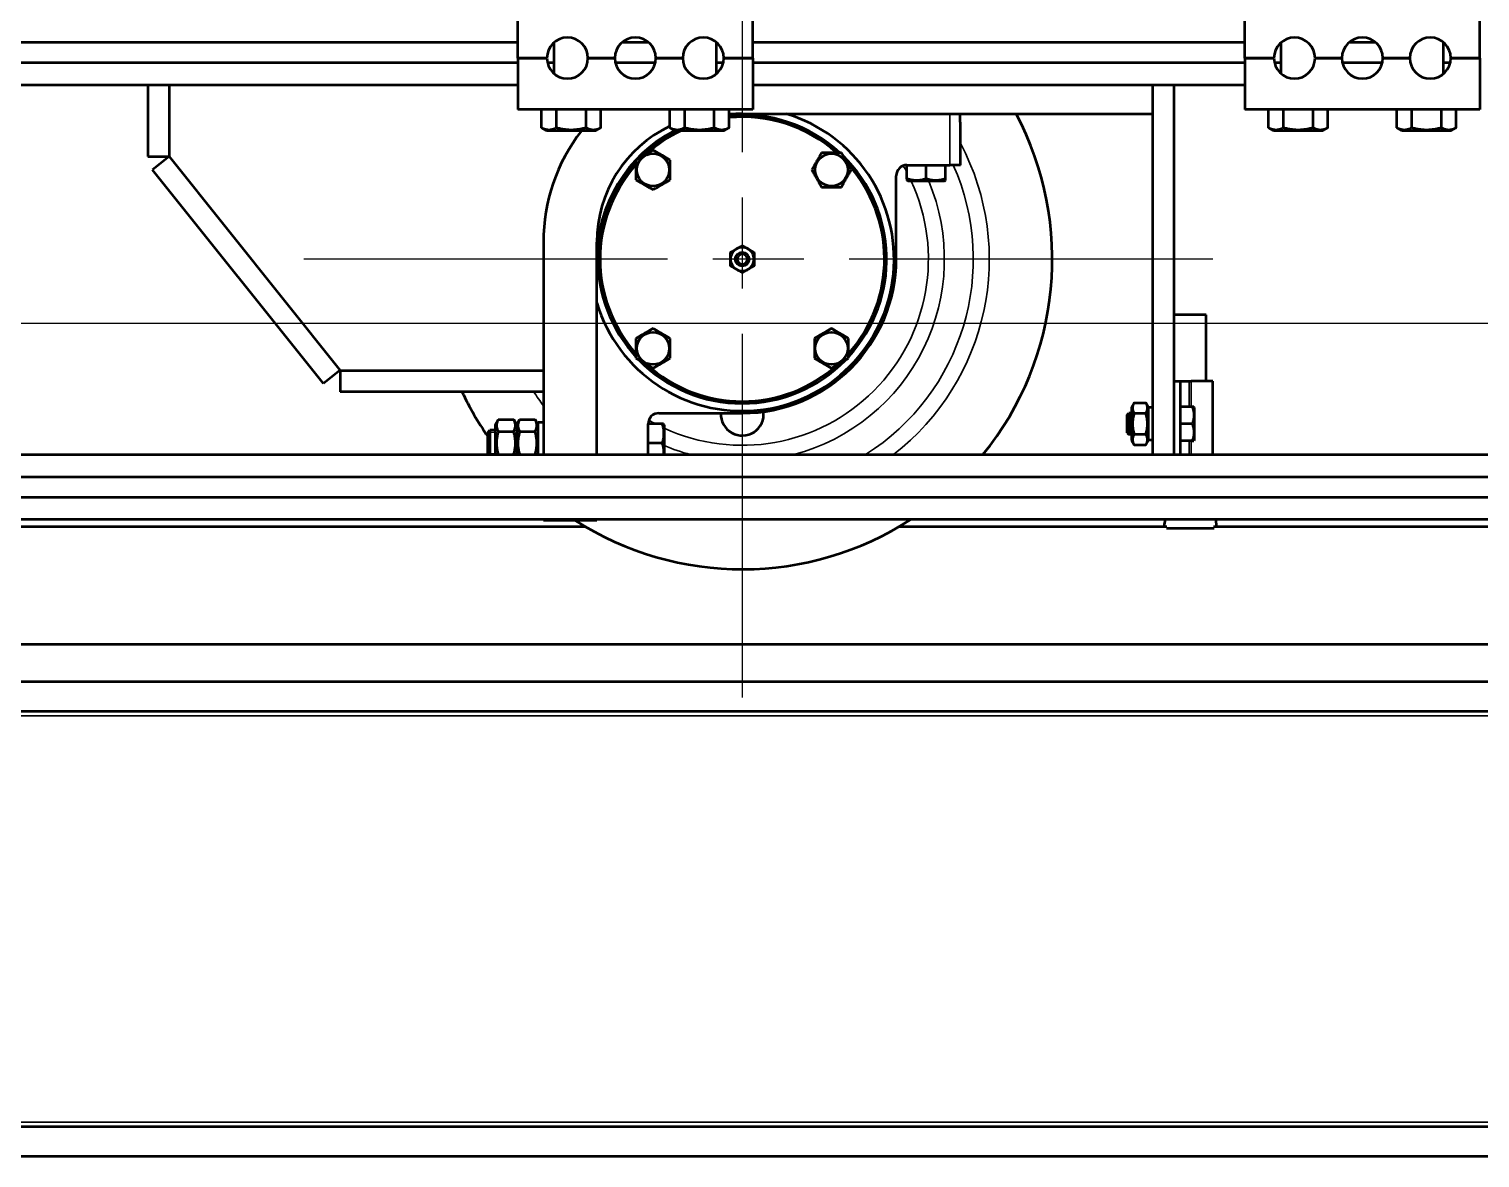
# Model space of a CAD drawing. Header units: millimetres. Extents: x 0 to 25230, y 0 to 17820.
# Drawn here: x 10260 to 10938, y 13495 to 14023 of the extents above; entities that cross this region are included whole.
import ezdxf

# ---------------------------------------------------------------- set-up
doc = ezdxf.new("R2010")
doc.units = ezdxf.units.MM
doc.header["$LTSCALE"] = 30
doc.linetypes.add('CHAIN', pattern=[0.7087, 0.4724, -0.0591, 0.1181, -0.0591])
for name, color, linetype, lineweight in [('Видимые тонкие (ГОСТ)', 7, 'Continuous', 35), ('Видимый контур (ГОСТ)', 7, 'Continuous', 50), ('Граница выносного элемента (ГОСТ)', 7, 'Continuous', 25), ('Линия резьбы (ГОСТ)', 7, 'Continuous', 25), ('Маркер центра (ГОСТ)', 7, 'Continuous', 25)]:
    doc.layers.add(name, color=color, linetype=linetype, lineweight=lineweight)

# ---------------------------------------------------------------- blocks, each defined once
blk = doc.blocks.new('2dDetail7')
at = {"layer": 'Граница выносного элемента (ГОСТ)', "flags": 128}
blk.add_lwpolyline([(318.84, 442.347), (540.333, 442.347), (540.333, 462.83), (318.84, 462.83), (318.84, 442.347)], dxfattribs=at)

msp = doc.modelspace()

# ---------------------------------------------------------------- linework, layer by layer
at = {"layer": 'Видимые тонкие (ГОСТ)'}
for p, q in [((10690.0679, 13982.9985), (10690.0679, 13958.9985)), ((10802.0679, 13845.9985), (10802.0679, 13857.9985)), ((10803.0679, 13845.9985), (10803.0679, 13857.9985)), ((10802.0679, 13823.6183), (10802.0679, 13829.9985)), ((10803.0679, 13823.6183), (10803.0679, 13829.9985)), ((10113.0679, 13701.4985), (17251.6561, 13701.4985)), ((10056.7113, 13511.4985), (16590.7833, 13511.4985))]:
    msp.add_line(p, q, dxfattribs=at)
for radius in [2.3067, 2.1308]:
    msp.add_circle((10593.0679, 13914.9985), radius, dxfattribs=at)
for radius, start, end in [(115.5229, 307.7196595, 28.0007079), (108.0423, 302.2442538, 24.0320596), (87.0396, 27.7909784, 30.132489), (87.0396, 245.2064957, 24.7935043), (94.5202, 284.80984, 22.7158249), (115.5229, 212.4586032, 216.3863486), (87.0396, 239.867511, 242.2090216), (94.5202, 247.2841751, 255.19016)]:
    msp.add_arc((10593.0679, 13914.9985), radius, start, end, dxfattribs=at)
at = {"layer": 'Видимый контур (ГОСТ)'}
for p, q in [((10488.0679, 14008.9985), (10488.0679, 14032.9985)), ((10598.0679, 14008.9985), (10598.0679, 14032.9985)), ((10828.0679, 14008.9985), (10828.0679, 14032.9985)), ((10938.0679, 14008.9985), (10938.0679, 14032.9985)), ((10488.0679, 14016.2437), (9524.5679, 14016.2437)), ((10505.0679, 14016.2437), (10505.0197, 14016.2437)), ((10505.0679, 14001.7117), (10505.0679, 14016.2853)), ((10549.3661, 14016.2437), (10536.7697, 14016.2437)), ((10581.0679, 14001.7117), (10581.0679, 14016.2853)), ((10581.1161, 14016.2437), (10581.0679, 14016.2437)), ((10828.0679, 14016.2437), (10598.0679, 14016.2437)), ((10845.0679, 14016.2437), (10845.0197, 14016.2437)), ((10845.0679, 14001.7117), (10845.0679, 14016.2853)), ((10889.3661, 14016.2437), (10876.7697, 14016.2437)), ((10921.0679, 14001.7117), (10921.0679, 14016.2853)), ((10921.1161, 14016.2437), (10921.0679, 14016.2437)), ((10488.0679, 14006.7137), (9524.5679, 14006.7137)), ((10501.7179, 14008.9985), (10488.0679, 14008.9985)), ((10488.0679, 14008.9985), (10488.0679, 13984.9985)), ((10488.0679, 14008.9985), (10501.7179, 14008.9985)), ((10505.0679, 14006.7137), (10501.9937, 14006.7137)), ((10533.4679, 14008.9985), (10520.9179, 14008.9985)), ((10520.9179, 14008.9985), (10533.4679, 14008.9985)), ((10552.392, 14006.7137), (10533.7437, 14006.7137)), ((10565.2179, 14008.9985), (10552.6679, 14008.9985)), ((10552.6679, 14008.9985), (10565.2179, 14008.9985)), ((10584.142, 14006.7137), (10581.0679, 14006.7137)), ((10598.0679, 14008.9985), (10584.4179, 14008.9985)), ((10584.4179, 14008.9985), (10598.0679, 14008.9985)), ((10598.0679, 14008.9985), (10598.0679, 13984.9985)), ((10828.0679, 14006.7137), (10598.0679, 14006.7137)), ((10841.7179, 14008.9985), (10828.0679, 14008.9985)), ((10828.0679, 14008.9985), (10828.0679, 13984.9985)), ((10828.0679, 14008.9985), (10841.7179, 14008.9985)), ((10845.0679, 14006.7137), (10841.9937, 14006.7137)), ((10873.4679, 14008.9985), (10860.9179, 14008.9985)), ((10860.9179, 14008.9985), (10873.4679, 14008.9985)), ((10892.392, 14006.7137), (10873.7437, 14006.7137)), ((10905.2179, 14008.9985), (10892.6679, 14008.9985)), ((10892.6679, 14008.9985), (10905.2179, 14008.9985)), ((10924.142, 14006.7137), (10921.0679, 14006.7137)), ((10938.0679, 14008.9985), (10924.4179, 14008.9985)), ((10924.4179, 14008.9985), (10938.0679, 14008.9985)), ((10938.0679, 14008.9985), (10938.0679, 13984.9985)), ((10488.0679, 13996.3787), (9524.5679, 13996.3787)), ((10315.0679, 13996.3787), (10315.0679, 13962.9985)), ((10325.0679, 13996.3787), (10325.0679, 13962.9985)), ((10828.0679, 13996.3787), (10598.0679, 13996.3787)), ((10785.0679, 13982.9985), (10785.0679, 13996.3787)), ((10795.0679, 13823.6183), (10795.0679, 13996.3787)), ((10598.0679, 13984.9985), (10488.0679, 13984.9985)), ((10499.2115, 13976.4167), (10499.2115, 13984.9985)), ((10506.1397, 13976.4167), (10506.1397, 13984.9985)), ((10519.9961, 13976.4167), (10519.9961, 13984.9985)), ((10526.9243, 13976.4167), (10526.9243, 13984.9985)), ((10559.2115, 13976.4167), (10559.2115, 13984.9985)), ((10566.1397, 13976.4167), (10566.1397, 13984.9985)), ((10579.9961, 13976.4167), (10579.9961, 13984.9985)), ((10586.9243, 13976.4167), (10586.9243, 13984.9985)), ((10938.0679, 13984.9985), (10828.0679, 13984.9985)), ((10839.2115, 13976.4167), (10839.2115, 13984.9985)), ((10846.1397, 13976.4167), (10846.1397, 13984.9985)), ((10859.9961, 13976.4167), (10859.9961, 13984.9985)), ((10866.9243, 13976.4167), (10866.9243, 13984.9985)), ((10899.2115, 13976.4167), (10899.2115, 13984.9985)), ((10906.1397, 13976.4167), (10906.1397, 13984.9985)), ((10919.9961, 13976.4167), (10919.9961, 13984.9985)), ((10926.9243, 13976.4167), (10926.9243, 13984.9985)), ((10586.9243, 13982.9985), (10785.0679, 13982.9985)), ((10694.9669, 13978.9985), (10694.9669, 13982.9985)), ((10694.9669, 13978.9985), (10695.0679, 13978.9985)), ((10695.0679, 13958.9985), (10695.0679, 13978.9985)), ((10785.0679, 13823.6183), (10785.0679, 13982.9985)), ((10501.6679, 13974.9985), (10499.2115, 13976.4167)), ((10524.4679, 13974.9985), (10501.6679, 13974.9985)), ((10524.4679, 13974.9985), (10526.9243, 13976.4167)), ((10561.6679, 13974.9985), (10559.2115, 13976.4167)), ((10584.4679, 13974.9985), (10561.6679, 13974.9985)), ((10584.4679, 13974.9985), (10586.9243, 13976.4167)), ((10841.6679, 13974.9985), (10839.2115, 13976.4167)), ((10864.4679, 13974.9985), (10841.6679, 13974.9985)), ((10864.4679, 13974.9985), (10866.9243, 13976.4167)), ((10901.6679, 13974.9985), (10899.2115, 13976.4167)), ((10924.4679, 13974.9985), (10901.6679, 13974.9985)), ((10924.4679, 13974.9985), (10926.9243, 13976.4167)), ((10315.0679, 13962.9985), (10325.0679, 13962.9985)), ((10325.0679, 13962.9985), (10317.2592, 13956.7515)), ((10325.0679, 13962.9985), (10405.0679, 13862.9985)), ((10670.0679, 13958.9985), (10690.0679, 13958.9985)), ((10670.0679, 13952.5621), (10670.0679, 13958.9985)), ((10679.0679, 13952.5621), (10679.0679, 13958.9985)), ((10688.0679, 13952.5621), (10688.0679, 13958.9985)), ((10695.0679, 13958.9985), (10690.0679, 13958.9985)), ((10397.2202, 13856.8003), (10317.2592, 13956.7515)), ((10665.0679, 13914.9985), (10665.0679, 13953.9985)), ((10670.0679, 13952.5621), (10670.0679, 13951.7583)), ((10670.5179, 13951.4985), (10670.0679, 13951.7583)), ((10687.6179, 13951.4985), (10670.5179, 13951.4985)), ((10687.6179, 13951.4985), (10688.0679, 13951.7583)), ((10688.0679, 13951.7583), (10688.0679, 13952.5621)), ((10500.0679, 13922.9985), (10500.0679, 13823.6183)), ((10525.0679, 13823.6183), (10525.0679, 13922.9985)), ((10810.0679, 13888.9985), (10795.0679, 13888.9985)), ((10810.0679, 13857.9985), (10810.0679, 13888.9985)), ((10405.0289, 13863.0473), (10397.2202, 13856.8003)), ((10405.0679, 13862.9985), (10500.0679, 13862.9985)), ((10405.0679, 13862.9985), (10405.0679, 13852.9985)), ((10795.0679, 13857.9985), (10798.0679, 13857.9985)), ((10795.0679, 13823.6183), (10795.0679, 13857.9985)), ((10798.0679, 13857.9985), (10802.0679, 13857.9985)), ((10798.0679, 13823.6183), (10798.0679, 13857.9985)), ((10802.0679, 13857.9985), (10803.0679, 13857.9985)), ((10813.0679, 13857.9985), (10803.0679, 13857.9985)), ((10813.0679, 13823.6183), (10813.0679, 13857.9985)), ((10500.0679, 13852.9985), (10405.0679, 13852.9985)), ((10554.0679, 13842.9985), (10593.0679, 13842.9985)), ((10773.0679, 13842.1651), (10773.9012, 13842.9985)), ((10773.9012, 13842.9985), (10773.9012, 13832.9985)), ((10775.0679, 13842.9985), (10773.9012, 13842.9985)), ((10775.0679, 13845.6485), (10776.3178, 13847.8134)), ((10775.0679, 13845.6485), (10775.0679, 13830.3485)), ((10776.3178, 13847.8134), (10781.8179, 13847.8134)), ((10776.3178, 13842.906), (10781.8179, 13842.906)), ((10783.0679, 13845.6485), (10781.8179, 13847.8134)), ((10783.0679, 13830.3485), (10783.0679, 13845.6485)), ((10785.0679, 13845.5985), (10783.0679, 13845.5985)), ((10803.5224, 13845.9985), (10798.0679, 13845.9985)), ((10804.2369, 13845.9985), (10803.5224, 13845.9985)), ((10804.4679, 13845.5985), (10804.2369, 13845.9985)), ((10804.4679, 13845.5985), (10804.4679, 13830.3985)), ((10477.5679, 13837.5485), (10478.9649, 13839.9681)), ((10477.5679, 13837.5485), (10477.5679, 13823.6183)), ((10478.9649, 13839.9681), (10486.1709, 13839.9681)), ((10487.5679, 13837.5485), (10486.1709, 13839.9681)), ((10487.5679, 13837.5485), (10488.9649, 13839.9681)), ((10487.5679, 13837.5485), (10487.5679, 13823.6183)), ((10487.5679, 13823.6183), (10487.5679, 13837.5485)), ((10488.9649, 13839.9681), (10496.1709, 13839.9681)), ((10497.5679, 13837.5485), (10496.1709, 13839.9681)), ((10497.5679, 13823.6183), (10497.5679, 13838.5985)), ((10500.0679, 13838.5985), (10497.5679, 13838.5985)), ((10549.0679, 13823.6183), (10549.0679, 13837.9985)), ((10555.5042, 13837.9985), (10549.0679, 13837.9985)), ((10556.3081, 13837.9985), (10555.5042, 13837.9985)), ((10556.5679, 13837.5485), (10556.3081, 13837.9985)), ((10556.5679, 13837.5485), (10556.5679, 13823.6183)), ((10773.0679, 13833.8318), (10773.0679, 13842.1651)), ((10803.5224, 13837.9985), (10798.0679, 13837.9985)), ((10474.0679, 13833.9985), (10475.0679, 13834.9985)), ((10474.0679, 13823.9985), (10474.0679, 13833.9985)), ((10475.0679, 13834.9985), (10475.0679, 13823.6183)), ((10477.5679, 13834.9985), (10475.0679, 13834.9985)), ((10478.9649, 13834.4833), (10486.1709, 13834.4833)), ((10488.9649, 13834.4833), (10496.1709, 13834.4833)), ((10555.5042, 13828.9985), (10549.0679, 13828.9985)), ((10773.0679, 13833.8318), (10773.9012, 13832.9985)), ((10775.0679, 13832.9985), (10773.9012, 13832.9985)), ((10775.0679, 13830.3485), (10776.3178, 13828.1835)), ((10776.3178, 13833.091), (10781.8179, 13833.091)), ((10783.0679, 13830.3485), (10781.8179, 13828.1835)), ((10785.0679, 13830.3985), (10783.0679, 13830.3985)), ((10803.5224, 13829.9985), (10798.0679, 13829.9985)), ((10803.5224, 13829.9985), (10804.2369, 13829.9985)), ((10804.4679, 13830.3985), (10804.2369, 13829.9985)), ((9524.5679, 13823.6183), (17199.0679, 13823.6183)), ((10474.0679, 13823.9985), (10474.4481, 13823.6183)), ((10776.3178, 13828.1835), (10781.8179, 13828.1835)), ((9524.5679, 13813.2833), (17179.0679, 13813.2833)), ((9524.5679, 13803.7533), (17179.0679, 13803.7533)), ((9524.5679, 13793.4183), (17179.0679, 13793.4183)), ((10113.0679, 13789.9985), (10519.5832, 13789.9985)), ((10500.0679, 13793.4183), (10500.0679, 13792.9985)), ((10500.0679, 13792.9985), (10525.0679, 13792.9985)), ((10525.0679, 13792.9985), (10525.0679, 13793.4183)), ((10666.5526, 13789.9985), (10791.642, 13789.9985)), ((10790.8045, 13793.4183), (10790.2346, 13789.9985)), ((10813.6816, 13788.9985), (10791.4542, 13788.9985)), ((10813.4938, 13789.9985), (16560.5679, 13789.9985)), ((10814.3312, 13793.4183), (10814.9012, 13789.9985)), ((10113.0679, 13734.9985), (17129.0679, 13734.9985)), ((10113.0679, 13717.4985), (16234.5679, 13717.4985)), ((16234.5679, 13703.4985), (10113.0679, 13703.4985)), ((10052.039, 13509.4985), (16234.5679, 13509.4985)), ((16234.5679, 13495.4985), (9534.5679, 13495.4985))]:
    msp.add_line(p, q, dxfattribs=at)
for centre, radius in [((10551.3486, 13956.7178), 7.6), ((10634.7872, 13956.7178), 7.6), ((10593.0679, 13914.9985), 3.25), ((10593.0679, 13914.9985), 3.1941), ((10551.3486, 13873.2792), 7.6), ((10634.7872, 13873.2792), 7.6)]:
    msp.add_circle(centre, radius, dxfattribs=at)
for centre, radius, start, end in [((10511.3179, 14008.9985), 9.6, 0, 180), ((10543.0679, 14008.9985), 9.6, 0, 180), ((10574.8179, 14008.9985), 9.6, 0, 180), ((10851.3179, 14008.9985), 9.6, 0, 180), ((10883.0679, 14008.9985), 9.6, 0, 180), ((10914.8179, 14008.9985), 9.6, 0, 180), ((10511.3179, 14008.9985), 9.6, 180, 0), ((10543.0679, 14008.9985), 9.6, 180, 0), ((10574.8179, 14008.9985), 9.6, 180, 0), ((10851.3179, 14008.9985), 9.6, 180, 0), ((10883.0679, 14008.9985), 9.6, 180, 0), ((10914.8179, 14008.9985), 9.6, 180, 0), ((10593.0679, 13914.9985), 71, 196.7151499, 73.2848501), ((10593.0679, 13914.9985), 68, 90, 95.183568), ((10593.0679, 13914.9985), 67.5, 47.4410815, 95.2220711), ((10593.0679, 13914.9985), 66.5, 48.3879678, 95.3008216), ((10593.0679, 13914.9985), 145, 320.9345122, 27.967167), ((10585.0679, 13922.9985), 85, 142.2827876, 180), ((10585.0679, 13922.9985), 60, 115.5272365, 180), ((10593.0679, 13914.9985), 68, 117.7741695, 180), ((10593.0679, 13914.9985), 67.5, 117.2660445, 135.675103), ((10593.0679, 13914.9985), 66.5, 115.5438366, 132.234742), ((10593.0679, 13914.9985), 67.5, 137.4410815, 222.5589185), ((10593.0679, 13914.9985), 66.5, 138.3879678, 221.6120322), ((10593.0679, 13914.9985), 67.5, 317.4410815, 45.675103), ((10593.0679, 13914.9985), 66.5, 318.3879678, 42.234742), ((10670.0679, 13953.9985), 5, 90, 180), ((10593.0679, 13914.9985), 5.5, 120, 180), ((10593.0679, 13914.9985), 5.5, 60, 120), ((10593.0679, 13914.9985), 5.5, 0, 60), ((10593.0679, 13914.9985), 5.5, 180, 240), ((10593.0679, 13914.9985), 72, 270, 0), ((10593.0679, 13914.9985), 5.5, 300, 0), ((10593.0679, 13914.9985), 5.5, 240, 300), ((10593.0679, 13914.9985), 67.5, 224.324897, 315.675103), ((10593.0679, 13914.9985), 66.5, 227.765258, 312.234742), ((10593.0679, 13914.9985), 145, 205.314472, 214.8461094), ((10554.0679, 13837.9985), 5, 90, 180), ((10593.0679, 13842.4985), 10, 177.134016, 6.8224543), ((10593.0679, 13914.9985), 145, 237.2860593, 303.0196109)]:
    msp.add_arc(centre, radius, start, end, dxfattribs=at)
for points, weights in [([(10506.1397, 13976.4167), (10502.6756, 13974.4167), (10499.2115, 13976.4167)], [1.16025403784, 1.33974596216, 1.16025403784]), ([(10519.9961, 13976.4167), (10513.0679, 13974.4167), (10506.1397, 13976.4167)], [1.16025403784, 1.33974596216, 1.16025403784]), ([(10526.9243, 13976.4167), (10523.4602, 13974.4167), (10519.9961, 13976.4167)], [1.16025403784, 1.33974596216, 1.16025403784]), ([(10566.1397, 13976.4167), (10562.6756, 13974.4167), (10559.2115, 13976.4167)], [1.16025403784, 1.33974596216, 1.16025403784]), ([(10579.9961, 13976.4167), (10573.0679, 13974.4167), (10566.1397, 13976.4167)], [1.16025403784, 1.33974596216, 1.16025403784]), ([(10586.9243, 13976.4167), (10583.4602, 13974.4167), (10579.9961, 13976.4167)], [1.16025403784, 1.33974596216, 1.16025403784]), ([(10846.1397, 13976.4167), (10842.6756, 13974.4167), (10839.2115, 13976.4167)], [1.16025403784, 1.33974596216, 1.16025403784]), ([(10859.9961, 13976.4167), (10853.0679, 13974.4167), (10846.1397, 13976.4167)], [1.16025403784, 1.33974596216, 1.16025403784]), ([(10866.9243, 13976.4167), (10863.4602, 13974.4167), (10859.9961, 13976.4167)], [1.16025403784, 1.33974596216, 1.16025403784]), ([(10906.1397, 13976.4167), (10902.6756, 13974.4167), (10899.2115, 13976.4167)], [1.16025403784, 1.33974596216, 1.16025403784]), ([(10919.9961, 13976.4167), (10913.0679, 13974.4167), (10906.1397, 13976.4167)], [1.16025403784, 1.33974596216, 1.16025403784]), ([(10926.9243, 13976.4167), (10923.4602, 13974.4167), (10919.9961, 13976.4167)], [1.16025403784, 1.33974596216, 1.16025403784]), ([(10551.3486, 13965.9554), (10547.3486, 13963.646), (10543.3486, 13961.3366)], [1.16025403784, 1.33974596216, 1.16025403784]), ([(10559.3486, 13961.3366), (10555.3486, 13963.646), (10551.3486, 13965.9554)], [1.16025403784, 1.33974596216, 1.16025403784]), ([(10630.1684, 13964.7178), (10627.859, 13960.7178), (10625.5496, 13956.7178)], [1.16025403784, 1.33974596216, 1.16025403784]), ([(10639.406, 13964.7178), (10634.7872, 13964.7178), (10630.1684, 13964.7178)], [1.16025403784, 1.33974596216, 1.16025403784]), ([(10644.0248, 13956.7178), (10641.7154, 13960.7178), (10639.406, 13964.7178)], [1.16025403784, 1.33974596216, 1.16025403784]), ([(10543.3486, 13961.3366), (10543.3486, 13956.7178), (10543.3486, 13952.099)], [1.16025403784, 1.33974596216, 1.16025403784]), ([(10559.3486, 13952.099), (10559.3486, 13956.7178), (10559.3486, 13961.3366)], [1.16025403784, 1.33974596216, 1.16025403784]), ([(10543.3486, 13952.099), (10547.3486, 13949.7896), (10551.3486, 13947.4802)], [1.16025403784, 1.33974596216, 1.16025403784]), ([(10551.3486, 13947.4802), (10555.3486, 13949.7896), (10559.3486, 13952.099)], [1.16025403784, 1.33974596216, 1.16025403784]), ([(10625.5496, 13956.7178), (10627.859, 13952.7178), (10630.1684, 13948.7178)], [1.16025403784, 1.33974596216, 1.16025403784]), ([(10639.406, 13948.7178), (10641.7154, 13952.7178), (10644.0248, 13956.7178)], [1.16025403784, 1.33974596216, 1.16025403784]), ([(10679.0679, 13952.5621), (10674.5679, 13951.0621), (10670.0679, 13952.5621)], [1.16025403784, 1.33974596216, 1.16025403784]), ([(10688.0679, 13952.5621), (10683.5679, 13951.0621), (10679.0679, 13952.5621)], [1.16025403784, 1.33974596216, 1.16025403784]), ([(10630.1684, 13948.7178), (10634.7872, 13948.7178), (10639.406, 13948.7178)], [1.16025403784, 1.33974596216, 1.16025403784]), ([(10587.5679, 13918.1739), (10589.0416, 13919.0248), (10590.3179, 13919.7616)], [1, 1.0379548493, 1]), ([(10587.5679, 13914.9985), (10587.5679, 13916.4722), (10587.5679, 13918.1739)], [1, 1.0379548493, 1]), ([(10590.3179, 13919.7616), (10591.5942, 13920.4985), (10593.0679, 13921.3493)], [1, 1.0379548493, 1]), ([(10593.0679, 13921.3493), (10594.5416, 13920.4985), (10595.8179, 13919.7616)], [1, 1.0379548493, 1]), ([(10595.8179, 13919.7616), (10597.0942, 13919.0248), (10598.5679, 13918.1739)], [1, 1.0379548493, 1]), ([(10598.5679, 13918.1739), (10598.5679, 13916.4722), (10598.5679, 13914.9985)], [1, 1.0379548493, 1]), ([(10587.5679, 13911.8231), (10587.5679, 13913.5248), (10587.5679, 13914.9985)], [1, 1.0379548493, 1]), ([(10590.3179, 13910.2353), (10589.0416, 13910.9722), (10587.5679, 13911.8231)], [1, 1.0379548493, 1]), ([(10598.5679, 13911.8231), (10597.0942, 13910.9722), (10595.8179, 13910.2353)], [1, 1.0379548493, 1]), ([(10598.5679, 13914.9985), (10598.5679, 13913.5248), (10598.5679, 13911.8231)], [1, 1.0379548493, 1]), ([(10593.0679, 13908.6476), (10591.5942, 13909.4985), (10590.3179, 13910.2353)], [1, 1.0379548493, 1]), ([(10595.8179, 13910.2353), (10594.5416, 13909.4985), (10593.0679, 13908.6476)], [1, 1.0379548493, 1]), ([(10551.3486, 13882.5168), (10547.3486, 13880.2074), (10543.3486, 13877.898)], [1.16025403784, 1.33974596216, 1.16025403784]), ([(10543.3486, 13877.898), (10543.3486, 13873.2792), (10543.3486, 13868.6604)], [1.16025403784, 1.33974596216, 1.16025403784]), ([(10559.3486, 13877.898), (10555.3486, 13880.2074), (10551.3486, 13882.5168)], [1.16025403784, 1.33974596216, 1.16025403784]), ([(10559.3486, 13868.6604), (10559.3486, 13873.2792), (10559.3486, 13877.898)], [1.16025403784, 1.33974596216, 1.16025403784]), ([(10634.7872, 13882.5168), (10630.7872, 13880.2074), (10626.7872, 13877.898)], [1.16025403784, 1.33974596216, 1.16025403784]), ([(10626.7872, 13877.898), (10626.7872, 13873.2792), (10626.7872, 13868.6604)], [1.16025403784, 1.33974596216, 1.16025403784]), ([(10642.7872, 13877.898), (10638.7872, 13880.2074), (10634.7872, 13882.5168)], [1.16025403784, 1.33974596216, 1.16025403784]), ([(10642.7872, 13868.6604), (10642.7872, 13873.2792), (10642.7872, 13877.898)], [1.16025403784, 1.33974596216, 1.16025403784]), ([(10543.3486, 13868.6604), (10547.3486, 13866.351), (10551.3486, 13864.0416)], [1.16025403784, 1.33974596216, 1.16025403784]), ([(10551.3486, 13864.0416), (10555.3486, 13866.351), (10559.3486, 13868.6604)], [1.16025403784, 1.33974596216, 1.16025403784]), ([(10626.7872, 13868.6604), (10630.7872, 13866.351), (10634.7872, 13864.0416)], [1.16025403784, 1.33974596216, 1.16025403784]), ([(10634.7872, 13864.0416), (10638.7872, 13866.351), (10642.7872, 13868.6604)], [1.16025403784, 1.33974596216, 1.16025403784]), ([(10776.3178, 13847.8134), (10774.9012, 13845.3597), (10776.3178, 13842.906)], [1, 1.15470053838, 1]), ([(10776.3178, 13842.906), (10774.9012, 13837.9985), (10776.3178, 13833.091)], [1, 1.15470053838, 1]), ([(10781.8179, 13842.906), (10783.2346, 13845.3597), (10781.8179, 13847.8134)], [1, 1.15470053838, 1]), ([(10781.8179, 13833.091), (10783.2346, 13837.9985), (10781.8179, 13842.906)], [1, 1.15470053838, 1]), ([(10803.5224, 13845.9985), (10804.8557, 13841.9985), (10803.5224, 13837.9985)], [1.16025403784, 1.33974596216, 1.16025403784]), ([(10478.9649, 13839.9681), (10477.3815, 13837.2257), (10478.9649, 13834.4833)], [1, 1.15470053838, 1]), ([(10486.1709, 13834.4833), (10487.7542, 13837.2257), (10486.1709, 13839.9681)], [1, 1.15470053838, 1]), ([(10488.9649, 13839.9681), (10487.3815, 13837.2257), (10488.9649, 13834.4833)], [1, 1.15470053838, 1]), ([(10496.1709, 13834.4833), (10497.7542, 13837.2257), (10496.1709, 13839.9681)], [1, 1.15470053838, 1]), ([(10555.5042, 13837.9985), (10557.0042, 13833.4985), (10555.5042, 13828.9985)], [1.16025403784, 1.33974596216, 1.16025403784]), ([(10803.5224, 13837.9985), (10804.8557, 13833.9985), (10803.5224, 13829.9985)], [1.16025403784, 1.33974596216, 1.16025403784]), ([(10478.9649, 13834.4833), (10477.3929, 13829.0379), (10478.9349, 13823.6183)], [1, 1.15341796322, 1.00254388343]), ([(10486.2009, 13823.6183), (10487.7428, 13829.0379), (10486.1709, 13834.4833)], [1.00254388343, 1.15341796322, 1]), ([(10488.9649, 13834.4833), (10487.3929, 13829.0379), (10488.9349, 13823.6183)], [1, 1.15341796322, 1.00254388343]), ([(10496.2009, 13823.6183), (10497.7428, 13829.0379), (10496.1709, 13834.4833)], [1.00254388343, 1.15341796322, 1]), ([(10555.5042, 13828.9985), (10556.4625, 13826.1237), (10556.275, 13823.6183)], [1.16025403784, 1.26885211634, 1.24603990773]), ([(10776.3178, 13833.091), (10774.9012, 13830.6373), (10776.3178, 13828.1835)], [1, 1.15470053838, 1]), ([(10781.8179, 13828.1835), (10783.2346, 13830.6373), (10781.8179, 13833.091)], [1, 1.15470053838, 1])]:
    msp.add_rational_spline(points, weights, degree=2, dxfattribs=at)
at = {"layer": 'Линия резьбы (ГОСТ)'}
for p, q in [((10775.0679, 13842.1015), (10773.0679, 13842.1015)), ((10477.5679, 13833.9485), (10474.0679, 13833.9485)), ((10773.0679, 13833.8955), (10775.0679, 13833.8955)), ((10474.0679, 13824.0485), (10477.5679, 13824.0485))]:
    msp.add_line(p, q, dxfattribs=at)
at = {"layer": 'Маркер центра (ГОСТ)', "linetype": 'CHAIN', "ltscale": 11.993792}
for p, q in [((10593.0679, 14134.9985), (10593.0679, 13694.9985)), ((10813.0679, 13914.9985), (10373.0679, 13914.9985))]:
    msp.add_line(p, q, dxfattribs=at)

# ---------------------------------------------------------------- block references
at = {"layer": 'Граница выносного элемента (ГОСТ)', "xscale": 30, "yscale": 30, "zscale": 30}
msp.add_blockref('2dDetail7', (0, 0), dxfattribs=at)

doc.saveas('drawing.dxf')
